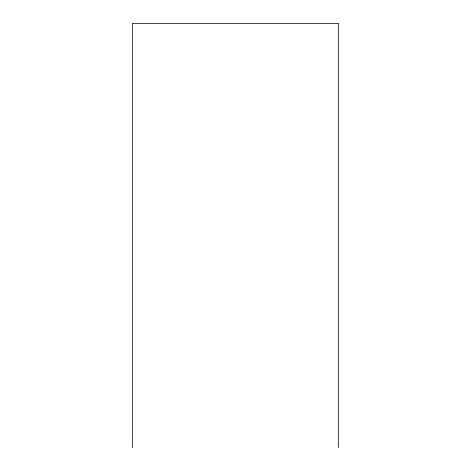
<?xml version="1.0" encoding="UTF-8"?>
<svg xmlns="http://www.w3.org/2000/svg" width="471" height="471" viewBox="0 0 471 471"><rect width="100%" height="100%" fill="white"/><g stroke="black" fill="none" stroke-linecap="round" stroke-linejoin="round"><path stroke-width="0.71" d="M338.631 447.45L338.631 23.55L132.369 23.55L132.369 447.45"/></g></svg>
